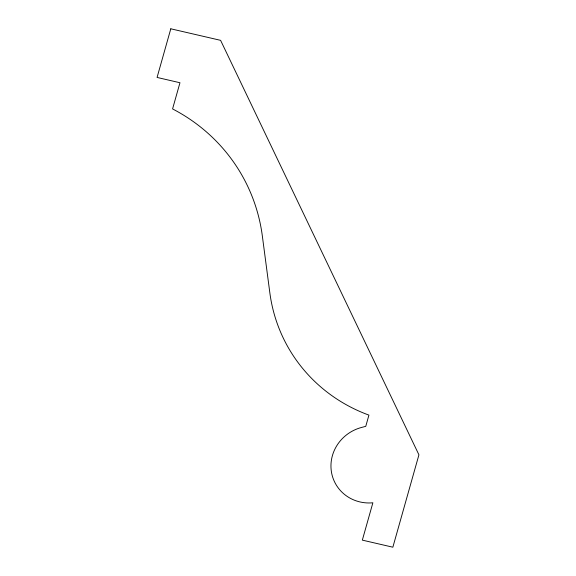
<?xml version="1.0" encoding="UTF-8"?>
<svg xmlns="http://www.w3.org/2000/svg" width="576" height="576" viewBox="0 0 576 576"><rect width="100%" height="100%" fill="white"/><g stroke="black" fill="none" stroke-linecap="round" stroke-linejoin="round"><path stroke-width="0.86" d="M170.798 28.8L157.075 77.436L179.964 82.742L172.57 108.929A182.642 174.089 -26.2 0 1 262.332 235.915L269.849 292.867A164.21 156.521 -26.2 0 0 368.928 415.116L365.76 426.334L361.483 427.471A39.938 38.074 -26.2 0 0 331.366 471.528A39.938 38.074 -26.2 0 0 372.874 502.79L362.333 540.13L392.854 547.2L418.925 454.824L220.601 40.342L170.798 28.8"/></g></svg>
